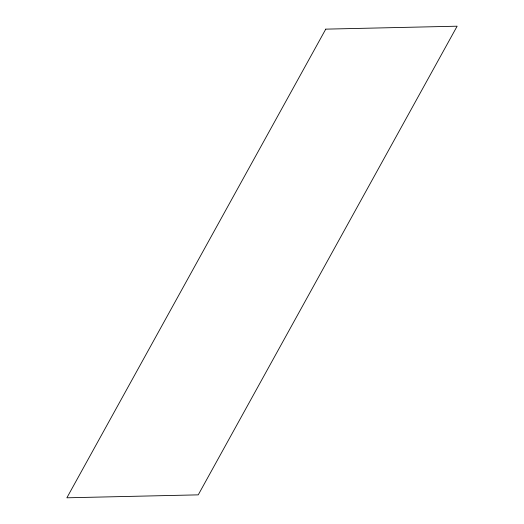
<?xml version="1.0" encoding="UTF-8"?>
<svg xmlns="http://www.w3.org/2000/svg" width="524" height="524" viewBox="0 0 524 524"><rect width="100%" height="100%" fill="white"/><g stroke="black" fill="none" stroke-linecap="round" stroke-linejoin="round"><path stroke-width="0.79" d="M325.758 29.141L66.869 497.8L198.242 494.859L457.131 26.2L325.758 29.141"/></g></svg>
